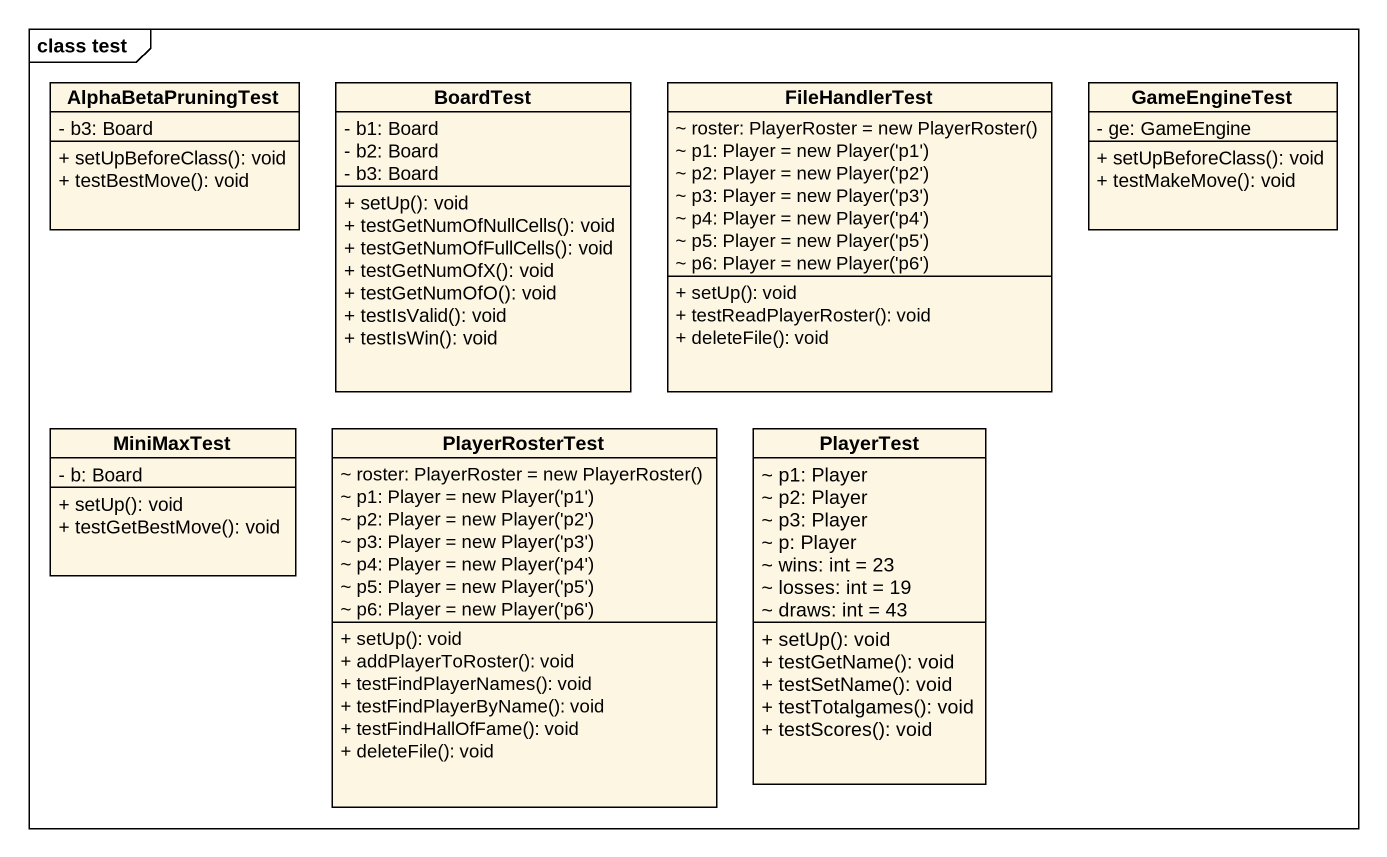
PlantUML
@startuml
mainframe class test
hide circle
hide empty members
skinparam classAttributeIconSize 0
class AlphaBetaPruningTest {
  - b3: Board
  + setUpBeforeClass(): void
  + testBestMove(): void
}
class BoardTest {
  - b1: Board
  - b2: Board
  - b3: Board
  + setUp(): void
  + testGetNumOfNullCells(): void
  + testGetNumOfFullCells(): void
  + testGetNumOfX(): void
  + testGetNumOfO(): void
  + testIsValid(): void
  + testIsWin(): void
}
class FileHandlerTest {
  {field} ~ roster: PlayerRoster = new PlayerRoster()
  {field} ~ p1: Player = new Player('p1')
  {field} ~ p2: Player = new Player('p2')
  {field} ~ p3: Player = new Player('p3')
  {field} ~ p4: Player = new Player('p4')
  {field} ~ p5: Player = new Player('p5')
  {field} ~ p6: Player = new Player('p6')
  + setUp(): void
  + testReadPlayerRoster(): void
  + deleteFile(): void
}
class GameEngineTest {
  - ge: GameEngine
  + setUpBeforeClass(): void
  + testMakeMove(): void
}
class MiniMaxTest {
  - b: Board
  + setUp(): void
  + testGetBestMove(): void
}
class PlayerRosterTest {
  {field} ~ roster: PlayerRoster = new PlayerRoster()
  {field} ~ p1: Player = new Player('p1')
  {field} ~ p2: Player = new Player('p2')
  {field} ~ p3: Player = new Player('p3')
  {field} ~ p4: Player = new Player('p4')
  {field} ~ p5: Player = new Player('p5')
  {field} ~ p6: Player = new Player('p6')
  + setUp(): void
  + addPlayerToRoster(): void
  + testFindPlayerNames(): void
  + testFindPlayerByName(): void
  + testFindHallOfFame(): void
  + deleteFile(): void
}
class PlayerTest {
  ~ p1: Player
  ~ p2: Player
  ~ p3: Player
  ~ p: Player
  ~ wins: int = 23
  ~ losses: int = 19
  ~ draws: int = 43
  + setUp(): void
  + testGetName(): void
  + testSetName(): void
  + testTotalgames(): void
  + testScores(): void
}
@enduml
